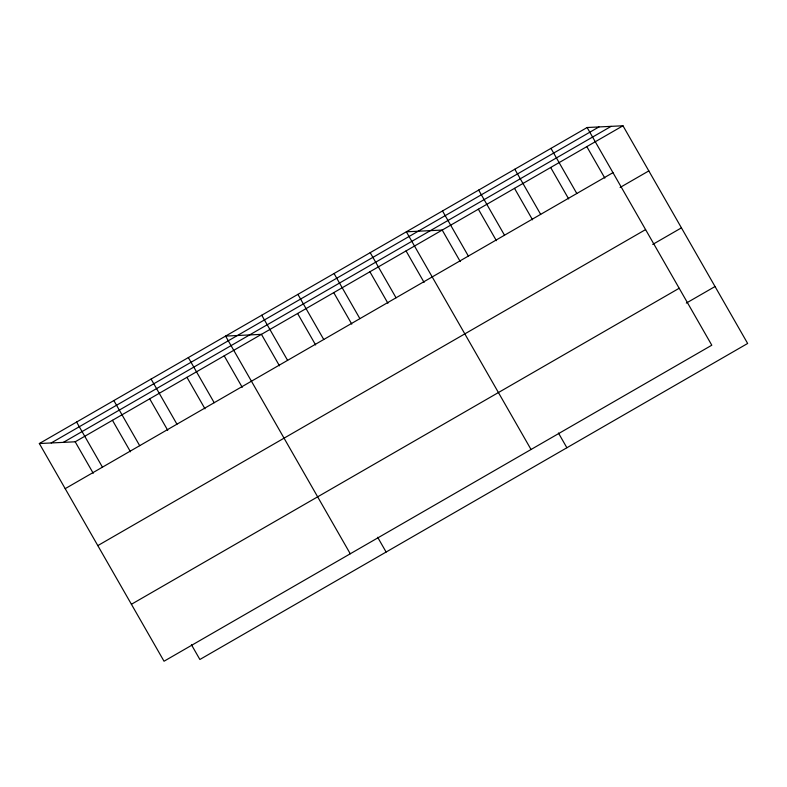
<?xml version="1.0" encoding="UTF-8"?>
<svg xmlns="http://www.w3.org/2000/svg" width="787" height="787" viewBox="0 0 787 787"><rect width="100%" height="100%" fill="white"/><g stroke="black" fill="none" stroke-linecap="round" stroke-linejoin="round"><path stroke-width="1.18" d="M587.122 127.514L711.802 345.208L164.03 661.228L39.35 443.534L587.122 127.514L622.97 125.772L747.65 343.466L199.878 659.486L191.418 644.72M51.185 442.953L598.956 126.943M63.373 442.363L611.145 126.353M39.35 443.534L75.198 441.792L622.97 125.772M65.193 488.658L612.965 172.648M620.107 187.463L648.822 170.907M97.814 545.607L645.586 229.597M652.728 244.413L681.434 227.856M131.409 604.278L679.181 288.268M686.323 303.084L715.039 286.527M586.817 146.628L604.849 178.118M550.969 148.369L576.812 193.504M550.664 167.483L568.696 198.973M514.816 169.235L540.659 214.359M514.511 188.349L532.543 219.829M478.663 190.09L504.506 235.215M478.358 209.204L496.39 240.684M442.51 210.946L468.354 256.07M460.238 261.55L442.205 230.06L406.358 231.801L531.038 449.495M558.426 432.988L566.886 447.754M406.053 250.915L424.085 282.405M370.205 252.657L396.048 297.791M369.9 271.771L387.932 303.261M334.052 273.512L359.895 318.646M333.747 292.626L351.779 324.116M297.899 294.368L323.742 339.502M297.594 313.482L315.626 344.972M261.746 315.233L287.589 360.357M279.474 365.827L261.441 334.347L225.594 336.088L350.264 553.782M377.662 537.275L386.122 552.041M224.197 355.832L242.229 387.322M188.349 357.573L214.192 402.708M186.952 377.317L204.984 408.807M151.094 379.059L176.947 424.193M149.697 398.812L167.729 430.292M113.849 400.553L139.692 445.688M112.452 420.297L130.485 451.787M76.595 422.039L102.448 467.173M75.198 441.792L93.23 473.272"/></g></svg>
